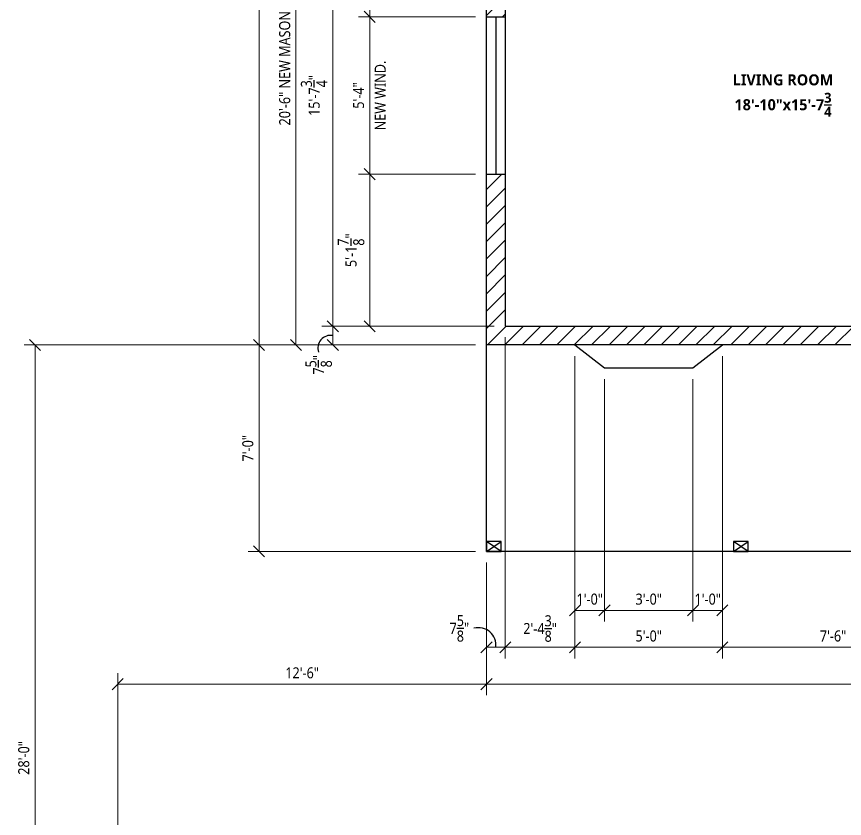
# Model space of a CAD drawing. Header units: inches. Extents: x -195 to 2392, y -698 to 1187.
# Drawn here: x -191.2 to 145.6, y -192.6 to 133.6 of the extents above; entities that cross this region are included whole.
import ezdxf

# ---------------------------------------------------------------- set-up
doc = ezdxf.new("R2010")
doc.units = ezdxf.units.IN
doc.header["$LTSCALE"] = 35
doc.header["$MEASUREMENT"] = 0
doc.layers.get('Defpoints').update_dxf_attribs({"color": 4})
for name, color, linetype in [('Dimensions', 7, 'Continuous'), ('Walls CMU', 7, 'Continuous'), ('Walls CMU Hatch', 12, 'Continuous')]:
    doc.layers.add(name, color=color, linetype=linetype)
doc.styles.add(".25'' Scale", font='segoeui.ttf', dxfattribs={"width": 0.875, "height": 4.5})
doc.dimstyles.new('4 - 1-4 in.', dxfattribs={"dimtxt": 4.5, "dimasz": 4.5, "dimexe": 4.5, "dimexo": 4.5, "dimgap": 2.25, "dimtad": 1, "dimdec": 6, "dimzin": 3, "dimdsep": 46, "dimlunit": 4, "dimtxsty": ".25'' Scale", "dimblk": 'OBLIQUE', "dimcen": 4.5, "dimclrd": 256, "dimclre": 256, "dimclrt": 256, "dimadec": 0, "dimazin": 0, "dimtfac": 1, "dimtdec": 6, "dimtofl": 0, "dimtmove": 2, "dimatfit": 3, "dimfxl": 1, "dimtolj": 1, "dimtzin": 0, "dimlwd": 5, "dimlwe": 5, "dimarcsym": 0})

# ---------------------------------------------------------------- blocks, each defined once
blk = doc.blocks.new('_Oblique')
at = {"color": 0, "linetype": 'ByBlock', "lineweight": -2}
blk.add_line((-0.5, -0.5), (0.5, 0.5), dxfattribs=at)
blk = doc.blocks.new('*D45')
at = {"layer": 'Defpoints', "color": 0, "transparency": 16777216}
for p in [(7.62, 195.38), (-62.5, 7.62), (7.62, 7.62)]:
    blk.add_point(p, dxfattribs=at)
at = {"layer": 'Dimensions', "lineweight": 5, "transparency": 16777216}
for p, q in [((3.13, 195.38), (-67, 195.38)), ((-62.5, 195.38), (-62.5, 7.62)), ((3.13, 7.62), (-67, 7.62))]:
    blk.add_line(p, q, dxfattribs=at)
at = {"layer": 'Dimensions', "lineweight": 5, "transparency": 16777216, "xscale": 4.5, "yscale": 4.5, "zscale": 4.5}
for p, rotation in [((-62.5, 195.38), 90), ((-62.5, 7.62), 270)]:
    blk.add_blockref('_Oblique', p, dxfattribs=dict(at, rotation=rotation))
at = {"layer": 'Dimensions', "transparency": 16777216, "insert": (-70.11, 101.5), "char_height": 4.5, "attachment_point": 5, "rotation": 90, "style": ".25'' Scale"}
blk.add_mtext('\\A1;15\'-7{\\H1x;\\S3/4;}"', dxfattribs=at)
blk = doc.blocks.new('*D52')
at = {"layer": 'Defpoints', "color": 0, "transparency": 16777216}
for p in [(7.63, 195.38), (-47.5, 133.5), (0, 133.5)]:
    blk.add_point(p, dxfattribs=at)
at = {"layer": 'Dimensions', "lineweight": 5, "transparency": 16777216}
for p, q in [((3.13, 195.38), (-52, 195.38)), ((-47.5, 195.38), (-47.5, 133.5)), ((-4.5, 133.5), (-52, 133.5))]:
    blk.add_line(p, q, dxfattribs=at)
at = {"layer": 'Dimensions', "lineweight": 5, "transparency": 16777216, "xscale": 4.5, "yscale": 4.5, "zscale": 4.5}
for p, rotation in [((-47.5, 195.38), 90), ((-47.5, 133.5), 270)]:
    blk.add_blockref('_Oblique', p, dxfattribs=dict(at, rotation=rotation))
at = {"layer": 'Dimensions', "transparency": 16777216, "insert": (-55.11, 164.44), "char_height": 4.5, "attachment_point": 5, "rotation": 90, "style": ".25'' Scale"}
blk.add_mtext('\\A1;5\'-1{\\H1x;\\S7/8;}"', dxfattribs=at)
blk = doc.blocks.new('*D53')
at = {"layer": 'Defpoints', "color": 0, "transparency": 16777216}
for p in [(0, 133.5), (-47.5, 69.5), (0, 69.5)]:
    blk.add_point(p, dxfattribs=at)
at = {"layer": 'Dimensions', "lineweight": 5, "transparency": 16777216}
for p, q in [((-4.5, 133.5), (-52, 133.5)), ((-47.5, 133.5), (-47.5, 69.5)), ((-4.5, 69.5), (-52, 69.5))]:
    blk.add_line(p, q, dxfattribs=at)
at = {"layer": 'Dimensions', "lineweight": 5, "transparency": 16777216, "xscale": 4.5, "yscale": 4.5, "zscale": 4.5}
for p, rotation in [((-47.5, 133.5), 90), ((-47.5, 69.5), 270)]:
    blk.add_blockref('_Oblique', p, dxfattribs=dict(at, rotation=rotation))
at = {"layer": 'Dimensions', "transparency": 16777216, "insert": (-52.04, 101.5), "char_height": 4.5, "attachment_point": 5, "rotation": 90, "style": ".25'' Scale"}
blk.add_mtext('\\A1;5\'-4"', dxfattribs=at)
blk = doc.blocks.new('*D54')
at = {"layer": 'Defpoints', "color": 0, "transparency": 16777216}
for p in [(0, 69.5), (-47.5, 7.62), (7.62, 7.62)]:
    blk.add_point(p, dxfattribs=at)
at = {"layer": 'Dimensions', "lineweight": 5, "transparency": 16777216}
for p, q in [((-4.5, 69.5), (-52, 69.5)), ((-47.5, 69.5), (-47.5, 7.62)), ((3.13, 7.62), (-52, 7.62))]:
    blk.add_line(p, q, dxfattribs=at)
at = {"layer": 'Dimensions', "lineweight": 5, "transparency": 16777216, "xscale": 4.5, "yscale": 4.5, "zscale": 4.5}
for p, rotation in [((-47.5, 69.5), 90), ((-47.5, 7.62), 270)]:
    blk.add_blockref('_Oblique', p, dxfattribs=dict(at, rotation=rotation))
at = {"layer": 'Dimensions', "transparency": 16777216, "insert": (-55.11, 38.56), "char_height": 4.5, "attachment_point": 5, "rotation": 90, "style": ".25'' Scale"}
blk.add_mtext('\\A1;5\'-1{\\H1x;\\S7/8;}"', dxfattribs=at)
blk = doc.blocks.new('*D56')
at = {"layer": 'Defpoints', "color": 0, "transparency": 16777216}
for p in [(0, 246), (0, 0), (-77.5, 0)]:
    blk.add_point(p, dxfattribs=at)
at = {"layer": 'Dimensions', "lineweight": 5, "transparency": 16777216}
for p, q in [((-4.5, 246), (-82, 246)), ((-77.5, 246), (-77.5, 0)), ((-4.5, 0), (-82, 0))]:
    blk.add_line(p, q, dxfattribs=at)
at = {"layer": 'Dimensions', "lineweight": 5, "transparency": 16777216, "xscale": 4.5, "yscale": 4.5, "zscale": 4.5}
for p, rotation in [((-77.5, 246), 90), ((-77.5, 0), 270)]:
    blk.add_blockref('_Oblique', p, dxfattribs=dict(at, rotation=rotation))
at = {"layer": 'Dimensions', "transparency": 16777216, "insert": (-82.07, 123), "char_height": 4.5, "attachment_point": 5, "rotation": 90, "style": ".25'' Scale"}
blk.add_mtext('\\A1;20\'-6" NEW MASONRY WALL', dxfattribs=at)
blk = doc.blocks.new('*D57')
at = {"layer": 'Defpoints', "color": 0, "transparency": 16777216}
for p in [(-92.5, 582), (0, 582), (0, 0)]:
    blk.add_point(p, dxfattribs=at)
at = {"layer": 'Dimensions', "lineweight": 5, "transparency": 16777216}
for p, q in [((-4.5, 582), (-97, 582)), ((-92.5, 0), (-92.5, 582)), ((-4.5, 0), (-97, 0))]:
    blk.add_line(p, q, dxfattribs=at)
at = {"layer": 'Dimensions', "lineweight": 5, "transparency": 16777216, "xscale": 4.5, "yscale": 4.5, "zscale": 4.5}
for p, rotation in [((-92.5, 582), 90), ((-92.5, 0), 270)]:
    blk.add_blockref('_Oblique', p, dxfattribs=dict(at, rotation=rotation))
at = {"layer": 'Dimensions', "transparency": 16777216, "insert": (-97.07, 291), "char_height": 4.5, "attachment_point": 5, "rotation": 90, "style": ".25'' Scale"}
blk.add_mtext('\\A1;48\'-6"', dxfattribs=at)
blk = doc.blocks.new('*D58')
at = {"layer": 'Defpoints', "color": 0, "transparency": 16777216}
for p in [(-62.5, 7.63), (7.63, 7.63), (0, 0)]:
    blk.add_point(p, dxfattribs=at)
at = {"layer": 'Dimensions', "lineweight": 5, "transparency": 16777216}
for p, q in [((3.13, 7.63), (-67, 7.63)), ((-62.5, 0), (-62.5, 7.63)), ((-4.5, 0), (-67, 0))]:
    blk.add_line(p, q, dxfattribs=at)
at = {"layer": 'Dimensions', "lineweight": 5, "transparency": 16777216, "xscale": 4.5, "yscale": 4.5, "zscale": 4.5}
for p, rotation in [((-62.5, 7.63), 90), ((-62.5, 0), 270)]:
    blk.add_blockref('_Oblique', p, dxfattribs=dict(at, rotation=rotation))
at = {"layer": 'Dimensions', "transparency": 16777216, "insert": (-68.3, -8.09), "char_height": 4.5, "attachment_point": 5, "rotation": 90, "style": ".25'' Scale"}
blk.add_mtext('\\A1;7{\\H1x;\\S5/8;}"', dxfattribs=at)
blk = doc.blocks.new('*D123')
at = {"layer": 'Defpoints', "color": 0, "transparency": 16777216}
for p in [(96, 0), (186, 0), (96, -123)]:
    blk.add_point(p, dxfattribs=at)
at = {"layer": 'Dimensions', "lineweight": 5, "transparency": 16777216}
for p, q in [((96, -4.5), (96, -127.5)), ((186, -4.5), (186, -127.5)), ((186, -123), (96, -123))]:
    blk.add_line(p, q, dxfattribs=at)
at = {"layer": 'Dimensions', "lineweight": 5, "transparency": 16777216, "xscale": 4.5, "yscale": 4.5, "zscale": 4.5, "rotation": 180}
blk.add_blockref('_Oblique', (96, -123), dxfattribs=at)
at = {"layer": 'Dimensions', "lineweight": 5, "transparency": 16777216, "xscale": 4.5, "yscale": 4.5, "zscale": 4.5}
blk.add_blockref('_Oblique', (186, -123), dxfattribs=at)
at = {"layer": 'Dimensions', "transparency": 16777216, "insert": (141, -118.42), "char_height": 4.5, "attachment_point": 5, "style": ".25'' Scale"}
blk.add_mtext('\\A1;7\'-6"', dxfattribs=at)
blk = doc.blocks.new('*D124')
at = {"layer": 'Defpoints', "color": 0, "transparency": 16777216}
for p in [(36, 0), (96, 0), (36, -123)]:
    blk.add_point(p, dxfattribs=at)
at = {"layer": 'Dimensions', "lineweight": 5, "transparency": 16777216}
for p, q in [((36, -4.5), (36, -127.5)), ((96, -4.5), (96, -127.5)), ((96, -123), (36, -123))]:
    blk.add_line(p, q, dxfattribs=at)
at = {"layer": 'Dimensions', "lineweight": 5, "transparency": 16777216, "xscale": 4.5, "yscale": 4.5, "zscale": 4.5, "rotation": 180}
blk.add_blockref('_Oblique', (36, -123), dxfattribs=at)
at = {"layer": 'Dimensions', "lineweight": 5, "transparency": 16777216, "xscale": 4.5, "yscale": 4.5, "zscale": 4.5}
blk.add_blockref('_Oblique', (96, -123), dxfattribs=at)
at = {"layer": 'Dimensions', "transparency": 16777216, "insert": (66, -118.42), "char_height": 4.5, "attachment_point": 5, "style": ".25'' Scale"}
blk.add_mtext('\\A1;5\'-0"', dxfattribs=at)
blk = doc.blocks.new('*D125')
at = {"layer": 'Defpoints', "color": 0, "transparency": 16777216}
for p in [(7.62, 7.62), (36, 0), (7.62, -123)]:
    blk.add_point(p, dxfattribs=at)
at = {"layer": 'Dimensions', "lineweight": 5, "transparency": 16777216}
for p, q in [((7.62, 3.12), (7.62, -127.5)), ((36, -4.5), (36, -127.5)), ((36, -123), (7.62, -123))]:
    blk.add_line(p, q, dxfattribs=at)
at = {"layer": 'Dimensions', "lineweight": 5, "transparency": 16777216, "xscale": 4.5, "yscale": 4.5, "zscale": 4.5, "rotation": 180}
blk.add_blockref('_Oblique', (7.62, -123), dxfattribs=at)
at = {"layer": 'Dimensions', "lineweight": 5, "transparency": 16777216, "xscale": 4.5, "yscale": 4.5, "zscale": 4.5}
blk.add_blockref('_Oblique', (36, -123), dxfattribs=at)
at = {"layer": 'Dimensions', "transparency": 16777216, "insert": (21.81, -115.35), "char_height": 4.5, "attachment_point": 5, "style": ".25'' Scale"}
blk.add_mtext('\\A1;2\'-4{\\H1x;\\S3/8;}"', dxfattribs=at)
blk = doc.blocks.new('*D126')
at = {"layer": 'Defpoints', "color": 0, "transparency": 16777216}
for p in [(96, 0), (84, -9.35), (84, -108)]:
    blk.add_point(p, dxfattribs=at)
at = {"layer": 'Dimensions', "lineweight": 5, "transparency": 16777216}
for p, q in [((96, -4.5), (96, -112.5)), ((84, -13.85), (84, -112.5)), ((96, -108), (84, -108))]:
    blk.add_line(p, q, dxfattribs=at)
at = {"layer": 'Dimensions', "lineweight": 5, "transparency": 16777216, "xscale": 4.5, "yscale": 4.5, "zscale": 4.5, "rotation": 180}
blk.add_blockref('_Oblique', (84, -108), dxfattribs=at)
at = {"layer": 'Dimensions', "lineweight": 5, "transparency": 16777216, "xscale": 4.5, "yscale": 4.5, "zscale": 4.5}
blk.add_blockref('_Oblique', (96, -108), dxfattribs=at)
at = {"layer": 'Dimensions', "transparency": 16777216, "insert": (90, -103.42), "char_height": 4.5, "attachment_point": 5, "style": ".25'' Scale"}
blk.add_mtext('\\A1;1\'-0"', dxfattribs=at)
blk = doc.blocks.new('*D127')
at = {"layer": 'Defpoints', "color": 0, "transparency": 16777216}
for p in [(48, -9.35), (84, -9.35), (48, -108)]:
    blk.add_point(p, dxfattribs=at)
at = {"layer": 'Dimensions', "lineweight": 5, "transparency": 16777216}
for p, q in [((48, -13.85), (48, -112.5)), ((84, -13.85), (84, -112.5)), ((84, -108), (48, -108))]:
    blk.add_line(p, q, dxfattribs=at)
at = {"layer": 'Dimensions', "lineweight": 5, "transparency": 16777216, "xscale": 4.5, "yscale": 4.5, "zscale": 4.5, "rotation": 180}
blk.add_blockref('_Oblique', (48, -108), dxfattribs=at)
at = {"layer": 'Dimensions', "lineweight": 5, "transparency": 16777216, "xscale": 4.5, "yscale": 4.5, "zscale": 4.5}
blk.add_blockref('_Oblique', (84, -108), dxfattribs=at)
at = {"layer": 'Dimensions', "transparency": 16777216, "insert": (66, -103.42), "char_height": 4.5, "attachment_point": 5, "style": ".25'' Scale"}
blk.add_mtext('\\A1;3\'-0"', dxfattribs=at)
blk = doc.blocks.new('*D128')
at = {"layer": 'Defpoints', "color": 0, "transparency": 16777216}
for p in [(36, 0), (48, -9.35), (36, -108)]:
    blk.add_point(p, dxfattribs=at)
at = {"layer": 'Dimensions', "lineweight": 5, "transparency": 16777216}
for p, q in [((36, -4.5), (36, -112.5)), ((48, -13.85), (48, -112.5)), ((48, -108), (36, -108))]:
    blk.add_line(p, q, dxfattribs=at)
at = {"layer": 'Dimensions', "lineweight": 5, "transparency": 16777216, "xscale": 4.5, "yscale": 4.5, "zscale": 4.5, "rotation": 180}
blk.add_blockref('_Oblique', (36, -108), dxfattribs=at)
at = {"layer": 'Dimensions', "lineweight": 5, "transparency": 16777216, "xscale": 4.5, "yscale": 4.5, "zscale": 4.5}
blk.add_blockref('_Oblique', (48, -108), dxfattribs=at)
at = {"layer": 'Dimensions', "transparency": 16777216, "insert": (42, -103.42), "char_height": 4.5, "attachment_point": 5, "style": ".25'' Scale"}
blk.add_mtext('\\A1;1\'-0"', dxfattribs=at)
blk = doc.blocks.new('*D130')
at = {"layer": 'Defpoints', "color": 0, "transparency": 16777216}
for p in [(7.62, 7.62), (0, -84), (0, -123)]:
    blk.add_point(p, dxfattribs=at)
at = {"layer": 'Dimensions', "lineweight": 5, "transparency": 16777216}
for p, q in [((7.62, 3.12), (7.62, -127.5)), ((0, -88.5), (0, -127.5)), ((7.62, -123), (0, -123))]:
    blk.add_line(p, q, dxfattribs=at)
at = {"layer": 'Dimensions', "lineweight": 5, "transparency": 16777216, "xscale": 4.5, "yscale": 4.5, "zscale": 4.5, "rotation": 180}
blk.add_blockref('_Oblique', (0, -123), dxfattribs=at)
at = {"layer": 'Dimensions', "lineweight": 5, "transparency": 16777216, "xscale": 4.5, "yscale": 4.5, "zscale": 4.5}
blk.add_blockref('_Oblique', (7.62, -123), dxfattribs=at)
at = {"layer": 'Dimensions', "transparency": 16777216, "insert": (-11.04, -115.27), "char_height": 4.5, "attachment_point": 5, "style": ".25'' Scale"}
blk.add_mtext('\\A1;7{\\H1x;\\S5/8;}"', dxfattribs=at)
blk = doc.blocks.new('*D131')
at = {"layer": 'Defpoints', "color": 0, "transparency": 16777216}
for p in [(0, -84), (408, -84), (408, -138)]:
    blk.add_point(p, dxfattribs=at)
at = {"layer": 'Dimensions', "lineweight": 5, "transparency": 16777216}
for p, q in [((0, -88.5), (0, -142.5)), ((408, -88.5), (408, -142.5)), ((0, -138), (408, -138))]:
    blk.add_line(p, q, dxfattribs=at)
at = {"layer": 'Dimensions', "lineweight": 5, "transparency": 16777216, "xscale": 4.5, "yscale": 4.5, "zscale": 4.5, "rotation": 180}
blk.add_blockref('_Oblique', (0, -138), dxfattribs=at)
at = {"layer": 'Dimensions', "lineweight": 5, "transparency": 16777216, "xscale": 4.5, "yscale": 4.5, "zscale": 4.5}
blk.add_blockref('_Oblique', (408, -138), dxfattribs=at)
at = {"layer": 'Dimensions', "transparency": 16777216, "insert": (204, -133.42), "char_height": 4.5, "attachment_point": 5, "style": ".25'' Scale"}
blk.add_mtext('\\A1;34\'-0" OVERALL', dxfattribs=at)
blk = doc.blocks.new('*D138')
at = {"layer": 'Defpoints', "color": 0, "transparency": 16777216}
for p in [(0, 0), (-92.5, -84), (0, -84)]:
    blk.add_point(p, dxfattribs=at)
at = {"layer": 'Dimensions', "lineweight": 5, "transparency": 16777216}
for p, q in [((-4.5, 0), (-97, 0)), ((-92.5, 0), (-92.5, -84)), ((-4.5, -84), (-97, -84))]:
    blk.add_line(p, q, dxfattribs=at)
at = {"layer": 'Dimensions', "lineweight": 5, "transparency": 16777216, "xscale": 4.5, "yscale": 4.5, "zscale": 4.5}
for p, rotation in [((-92.5, 0), 90), ((-92.5, -84), 270)]:
    blk.add_blockref('_Oblique', p, dxfattribs=dict(at, rotation=rotation))
at = {"layer": 'Dimensions', "transparency": 16777216, "insert": (-97.07, -42), "char_height": 4.5, "attachment_point": 5, "rotation": 90, "style": ".25'' Scale"}
blk.add_mtext('\\A1;7\'-0"', dxfattribs=at)
blk = doc.blocks.new('*D146')
at = {"layer": 'Defpoints', "color": 0, "transparency": 16777216}
for p in [(0, 0), (-183.65, 0), (-150, -336)]:
    blk.add_point(p, dxfattribs=at)
at = {"layer": 'Dimensions', "lineweight": 5, "transparency": 16777216}
for p, q in [((-4.5, 0), (-188.15, 0)), ((-183.65, -336), (-183.65, 0)), ((-154.5, -336), (-188.15, -336))]:
    blk.add_line(p, q, dxfattribs=at)
at = {"layer": 'Dimensions', "lineweight": 5, "transparency": 16777216, "xscale": 4.5, "yscale": 4.5, "zscale": 4.5}
for p, rotation in [((-183.65, 0), 90), ((-183.65, -336), 270)]:
    blk.add_blockref('_Oblique', p, dxfattribs=dict(at, rotation=rotation))
at = {"layer": 'Dimensions', "transparency": 16777216, "insert": (-188.23, -168), "char_height": 4.5, "attachment_point": 5, "rotation": 90, "style": ".25'' Scale"}
blk.add_mtext('\\A1;28\'-0"', dxfattribs=at)
blk = doc.blocks.new('*D147')
at = {"layer": 'Defpoints', "color": 0, "transparency": 16777216}
for p in [(0, -84), (-150, -138), (-150, -336)]:
    blk.add_point(p, dxfattribs=at)
at = {"layer": 'Dimensions', "lineweight": 5, "transparency": 16777216}
for p, q in [((0, -88.5), (0, -142.5)), ((-150, -331.5), (-150, -133.5)), ((0, -138), (-150, -138))]:
    blk.add_line(p, q, dxfattribs=at)
at = {"layer": 'Dimensions', "lineweight": 5, "transparency": 16777216, "xscale": 4.5, "yscale": 4.5, "zscale": 4.5, "rotation": 180}
blk.add_blockref('_Oblique', (-150, -138), dxfattribs=at)
at = {"layer": 'Dimensions', "lineweight": 5, "transparency": 16777216, "xscale": 4.5, "yscale": 4.5, "zscale": 4.5}
blk.add_blockref('_Oblique', (0, -138), dxfattribs=at)
at = {"layer": 'Dimensions', "transparency": 16777216, "insert": (-75, -133.41), "char_height": 4.5, "attachment_point": 5, "style": ".25'' Scale"}
blk.add_mtext('\\A1;12\'-6"', dxfattribs=at)

msp = doc.modelspace()

# ---------------------------------------------------------------- hatches: boundary and pattern name
at = {"layer": 'Walls CMU Hatch'}
h = msp.add_hatch(dxfattribs=at)
h.set_pattern_fill('ANSI31', color=256, scale=40)
h.set_pattern_definition([(45, (1122.4343, -341.635), (-3.535534, 3.535534), [])])
h.paths.add_polyline_path([(0, 133.5), (7.625, 133.5), (7.625, 246.125), (0, 246.125)])
h.paths.add_polyline_path([(186, 0), (186, 7.625), (7.625, 7.625), (7.625, 69.5), (0, 69.5), (0, 0)])
h.paths.add_polyline_path([(320.375, 0), (320.375, 7.625), (222, 7.625), (222, 0)])
h.paths.add_polyline_path([(350.375, 7.625), (350.375, 0), (408, 0), (408, 246), (400.375, 246), (400.375, 7.625)])

# ---------------------------------------------------------------- linework, layer by layer
at = {"layer": 'Dimensions'}
for centre, radius, start, end in [((-63.4669006, -1.2186221), 5.1239243, 79.078731581, 199.558995552), ((-3.2202217, -122.1051306), 7.0894263, 352.74844311, 105.471862035)]:
    msp.add_arc(centre, radius, start, end, dxfattribs=at)
at = {"layer": 'Walls CMU'}
for p, q in [((3.8125, 133.5), (3.8125, 69.5)), ((6, -84), (0, -80)), ((0, -84), (6, -80)), ((106.5, -84), (100.5, -80)), ((100.5, -84), (106.5, -80))]:
    msp.add_line(p, q, dxfattribs=at)
for points in [[(186, 0), (0, 0), (0, 246.125), (7.625, 246.125), (7.625, 7.625), (186, 7.625)], [(0, 133.5), (7.625, 133.5)], [(0, 69.5), (7.625, 69.5)], [(408, 0), (408, -84), (0, -84), (0, 0)], [(36, 0), (48, -9.3455627), (84, -9.3455627), (96, 0)]]:
    msp.add_lwpolyline(points, dxfattribs=at)
for points in [[(0, -84), (6, -84), (6, -80), (0, -80)], [(100.5, -84), (106.5, -84), (106.5, -80), (100.5, -80)]]:
    msp.add_lwpolyline(points, close=True, dxfattribs=at)

# ---------------------------------------------------------------- texts
at = {"layer": 'Dimensions', "insert": (-45.4961222, 101.5), "char_height": 4.5, "width": 48, "attachment_point": 2, "rotation": 90, "style": ".25'' Scale"}
msp.add_mtext('\\A1;NEW WIND.', dxfattribs=at)
at = {"layer": 'Dimensions', "insert": (120.625, 101.5), "char_height": 4.5, "width": 60, "attachment_point": 5, "style": ".25'' Scale"}
msp.add_mtext('\\A1;{\\fSegoe UI|b1|i0|c0|p34;\\W1;LIVING ROOM\\P18\'-10"x15\'-7\\H0.9x;\\S3/4;}', dxfattribs=at)

# ---------------------------------------------------------------- dimensions: what is measured, and where the dimension line sits
at = {"layer": 'Dimensions'}
for base, p1, p2, angle, picture, middle in [((-92.4961222026, 582), (0, 0), (0, 582), 90, '*D57', (-97.0730050478, 291)), ((-62.4961222, 7.625), (7.625, 195.375), (7.625, 7.625), 90, '*D45', (-70.112231, 101.5)), ((-47.4961222, 133.5), (7.625, 195.375), (0, 133.5), 90, '*D52', (-55.1090929, 164.4375)), ((-47.4961222, 69.5), (0, 133.5), (0, 69.5), 90, '*D53', (-52.0353481, 101.5)), ((-47.4961222, 7.625), (0, 69.5), (7.625, 7.625), 90, '*D54', (-55.1090929, 38.5625)), ((-183.6494275, 0), (-150, -336), (0, 0), 90, '*D146', (-188.2263103, -168)), ((-92.4961222, -84), (0, 0), (0, -84), 90, '*D138', (-97.073005, -42)), ((-150, -138), (0, -84), (-150, -336), 180, '*D147', (-75, -133.4105649))]:
    dim = msp.add_linear_dim(base=base, p1=p1, p2=p2, angle=angle, dimstyle='4 - 1-4 in.', dxfattribs=at)
    dim.commit()
    dim.dimension.update_dxf_attribs({"geometry": picture, "text_midpoint": middle})
for base, p1, p2, angle, text, picture, middle in [((-77.4961222, 0), (0, 246), (0, 0), 90, '<> NEW MASONRY WALL', '*D56', (-82.073005, 123)), ((408, -138), (0, -84), (408, -84), 180, '<> OVERALL', '*D131', (204, -133.4231172))]:
    dim = msp.add_linear_dim(base=base, p1=p1, p2=p2, angle=angle, text=text, dimstyle='4 - 1-4 in.', dxfattribs=at)
    dim.commit()
    dim.dimension.update_dxf_attribs({"geometry": picture, "text_midpoint": middle})
for base, p1, p2, angle, picture, middle in [((-62.4961222, 7.625), (0, 0), (7.625, 7.625), 270, '*D58', (-68.2951606, -8.0901245)), ((0, -123), (7.625, 7.625), (0, -84), 180, '*D130', (-11.041079, -115.2726139))]:
    dim = msp.add_linear_dim(base=base, p1=p1, p2=p2, angle=angle, dimstyle='4 - 1-4 in.', dxfattribs=at)
    dim.commit()
    dim.dimension.update_dxf_attribs({"geometry": picture, "text_midpoint": middle, "dimtype": 160})
for base, p1, p2, picture, middle in [((7.625, -123), (36, 0), (7.625, 7.625), '*D125', (21.8125, -115.3493724)), ((36, -123), (96, 0), (36, 0), '*D124', (66, -118.4231172)), ((96, -123), (186, 0), (96, 0), '*D123', (141, -118.4231172)), ((48, -108), (84, -9.3455627), (48, -9.3455627), '*D127', (66, -103.4231172))]:
    dim = msp.add_linear_dim(base=base, p1=p1, p2=p2, dimstyle='4 - 1-4 in.', dxfattribs=at)
    dim.commit()
    dim.dimension.update_dxf_attribs({"geometry": picture, "text_midpoint": middle})
for base, p1, p2, picture, middle in [((36, -108), (48, -9.3455627), (36, 0), '*D128', (42, -103.4231172)), ((84, -108), (96, 0), (84, -9.3455627), '*D126', (90, -103.4231172))]:
    dim = msp.add_linear_dim(base=base, p1=p1, p2=p2, dimstyle='4 - 1-4 in.', dxfattribs=at)
    dim.commit()
    dim.dimension.update_dxf_attribs({"geometry": picture, "text_midpoint": middle, "dimtype": 160})

doc.saveas('drawing.dxf')
